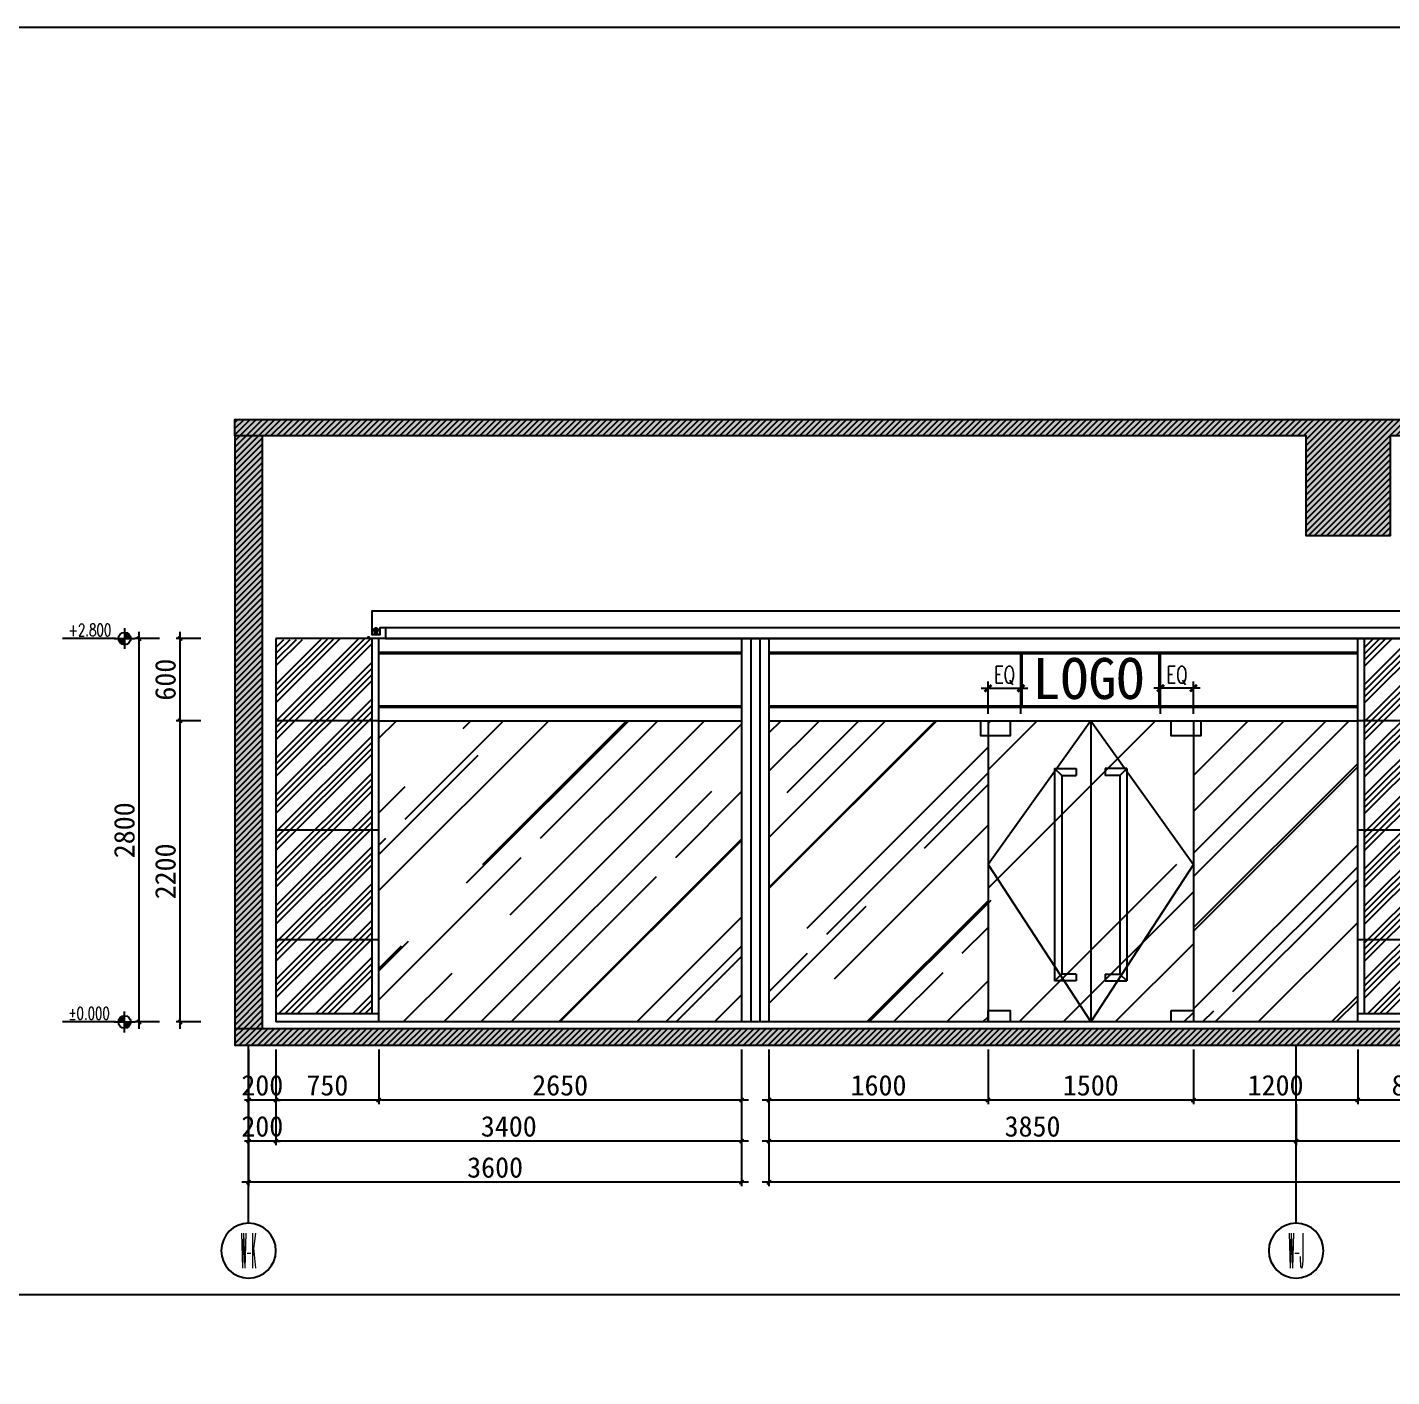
# Model space of a CAD drawing. Header units: millimetres. Extents: x 110215 to 630040, y -488650 to 141897.
# Drawn here: x 353544 to 363509, y 132042 to 141897 of the extents above; entities that cross this region are included whole.
import ezdxf
from ezdxf.enums import TextEntityAlignment as Align

# ---------------------------------------------------------------- set-up
doc = ezdxf.new("R2010")
doc.units = ezdxf.units.MM
doc.header["$LTSCALE"] = 1000
doc.layers.get('Defpoints').update_dxf_attribs({"color": 2})
for name, color, linetype in [('0-118标注', 2, 'Continuous'), ('0-140b立面看线', 3, 'Continuous'), ('0-140c立面材料填充', 250, 'Continuous'), ('0-140d立面材料分隔', 146, 'Continuous'), ('0-140立面图剖切线', 4, 'Continuous')]:
    doc.layers.add(name, color=color, linetype=linetype)
doc.styles.add('_TCH_AXIS', font='COMPLEX', dxfattribs={"bigfont": 'GBCBIG'})
doc.styles.add('COMPLEX', font='COMPLEX')
doc.styles.add('DIM_FONT', font='SIMPLEX', dxfattribs={"width": 0.7, "bigfont": 'GBCBIG'})
doc.styles.add('TXT', font='txt.shx', dxfattribs={"width": 0.7})
doc.styles.add('繁黑体', font='simhei.ttf')
doc.styles.add('黑体', font='simhei.ttf')
doc.dimstyles.new('50', dxfattribs={"dimscale": 50, "dimtxt": 3, "dimasz": 0.6, "dimexe": 0.6, "dimexo": 0.6, "dimtad": 1, "dimdec": 0, "dimdsep": 46, "dimtxsty": '黑体', "dimblk1": 'ARCHTICK', "dimblk2": 'ARCHTICK', "dimsah": 1, "dimcen": 0, "dimdle": 1, "dimclrd": 251, "dimclre": 251, "dimclrt": 2, "dimadec": 0, "dimazin": 0, "dimtfac": 1, "dimtdec": 0, "dimtix": 1, "dimtmove": 2, "dimatfit": 3, "dimldrblk": 'DOT', "dimfxl": 0, "dimtolj": 1, "dimtzin": 0, "dimarcsym": 0})
doc.dimstyles.new('副本 1-50', dxfattribs={"dimscale": 50, "dimtxt": 2.5, "dimasz": 1, "dimexe": 1, "dimexo": 1, "dimgap": 0.6, "dimtad": 1, "dimdec": 0, "dimrnd": 5, "dimzin": 0, "dimdsep": 46, "dimtxsty": 'TXT', "dimblk": 'ARCHTICK', "dimcen": 4, "dimdle": 1, "dimclrd": 3, "dimclre": 3, "dimclrt": 3, "dimadec": 0, "dimazin": 0, "dimtfac": 1, "dimtdec": 0, "dimtix": 1, "dimtmove": 2, "dimatfit": 3, "dimldrblk": 'ARCHTICK', "dimfxl": 0, "dimtolj": 1, "dimtzin": 0, "dimarcsym": 0})
pattern_1 = [(50, (-166071.82, -415.79), (182.18467, -15.939086), [19.05, -209.55]), (355, (-166071.82, -415.8), (-35.24342, 191.056845), [15.24, -167.640584]), (100.451445, (-166056.64, -417.12), (146.941247, 175.11775), [16.19001, -178.090245]), (46.1842, (-166071.82, -365), (271.07904, -42.04233), [28.575, -314.325]), (96.63556, (-166049.23, -368.5), (237.40413, 247.42612), [24.28502, -267.13561]), (351.18415, (-166071.82, -365), (237.40413, 247.42612), [22.85997, -251.45973]), (21, (-166046.42, -377.69), (151.61439, -102.2652), [19.05, -209.55]), (326, (-166046.42, -377.7), (61.80203, 184.187966), [15.24, -167.64]), (71.451445, (-166033.79, -386.21), (213.41642, 81.92277), [16.19001, -178.08994]), (37.5, (-166071.82, -415.79), (3.088603, 84.555039), [0, -165.608, 0, -170.18, 0, -168.275]), (7.5, (-166071.82, -415.79), (66.819663, 100.180575), [0, -97.028, 0, -161.798, 0, -64.135]), (327.5, (-166128.464, -415.79), (135.590595, -5.728744), [0, -63.5, 0, -198.12, 0, -262.89]), (317.5, (-166153.86, -415.79), (148.129181, 25.42649), [0, -82.55, 0, -131.572, 0, -186.69])]
pattern_2 = [(45, (-166071.822, -415.79), (-22.4506403, 22.4506403), [])]
pattern_3 = [(45, (355512.93, 221263.2), (509.117, 1357.645), [9000, -1200, 3000, -600]), (45, (355865.1, 222039.6), (-988.535, 140.007), [1800, -198, 3600, -450]), (45, (355364.44, 221835.93), (1921.9162, 2490.43), [4800, -840, 2400, -600])]

# ---------------------------------------------------------------- blocks, each defined once
blk = doc.blocks.new('_ArchTick')
at = {"color": 0, "linetype": 'ByBlock', "const_width": 0.4}
blk.add_lwpolyline([(-0.5, -0.5), (0.5, 0.5)], dxfattribs=at)
blk = doc.blocks.new('*D130')
at = {"color": 3, "lineweight": -2, "transparency": 16777216}
for p, q in [((2433331.1, 314144.9), (2433331.1, 314382.1)), ((2433571.1, 314144.9), (2433571.1, 314382.1)), ((2433621.1, 314332.1), (2433281.1, 314332.1))]:
    blk.add_line(p, q, dxfattribs=at)
at = {"layer": 'Defpoints', "color": 0, "transparency": 16777216}
for p in [(2433331.1, 314332.1), (2433331.1, 314094.9), (2433571.1, 314094.9)]:
    blk.add_point(p, dxfattribs=at)
at = {"color": 3, "lineweight": -2, "transparency": 16777216, "xscale": 50, "yscale": 50, "zscale": 50, "rotation": 180}
blk.add_blockref('_ArchTick', (2433331.1, 314332.1), dxfattribs=at)
at = {"color": 3, "lineweight": -2, "transparency": 16777216, "xscale": 50, "yscale": 50, "zscale": 50}
blk.add_blockref('_ArchTick', (2433571.1, 314332.1), dxfattribs=at)
at = {"color": 3, "transparency": 16777216, "insert": (2433451.1, 314424.6), "char_height": 125, "attachment_point": 5, "style": 'TXT'}
blk.add_mtext('\\A1;EQ', dxfattribs=at)
blk = doc.blocks.new('*D131')
at = {"color": 3, "lineweight": -2, "transparency": 16777216}
for p, q in [((2432071.1, 314144.9), (2432071.1, 314382.1)), ((2432311.1, 314144.9), (2432311.1, 314382.1)), ((2432021.1, 314332.1), (2432361.1, 314332.1))]:
    blk.add_line(p, q, dxfattribs=at)
at = {"layer": 'Defpoints', "color": 0, "transparency": 16777216}
for p in [(2432311.1, 314332.1), (2432071.1, 314094.9), (2432311.1, 314094.9)]:
    blk.add_point(p, dxfattribs=at)
at = {"color": 3, "lineweight": -2, "transparency": 16777216, "xscale": 50, "yscale": 50, "zscale": 50, "rotation": 180}
blk.add_blockref('_ArchTick', (2432071.1, 314332.1), dxfattribs=at)
at = {"color": 3, "lineweight": -2, "transparency": 16777216, "xscale": 50, "yscale": 50, "zscale": 50}
blk.add_blockref('_ArchTick', (2432311.1, 314332.1), dxfattribs=at)
at = {"color": 3, "transparency": 16777216, "insert": (2432191.1, 314424.6), "char_height": 125, "attachment_point": 5, "style": 'TXT'}
blk.add_mtext('\\A1;EQ', dxfattribs=at)
blk = doc.blocks.new('*D290')
at = {"color": 251, "lineweight": -2, "transparency": 16777216}
for p, q in [((363260.8, 134432.7), (363260.8, 134032.7)), ((364060.8, 134432.7), (364060.8, 134032.7)), ((364110.8, 134062.7), (363210.8, 134062.7))]:
    blk.add_line(p, q, dxfattribs=at)
at = {"layer": 'Defpoints', "color": 0, "transparency": 16777216}
for p in [(363260.8, 134462.7), (364060.8, 134462.7), (363260.8, 134062.7)]:
    blk.add_point(p, dxfattribs=at)
at = {"color": 251, "lineweight": -2, "transparency": 16777216, "xscale": 30, "yscale": 30, "zscale": 30, "rotation": 180}
blk.add_blockref('_ArchTick', (363260.8, 134062.7), dxfattribs=at)
at = {"color": 251, "lineweight": -2, "transparency": 16777216, "xscale": 30, "yscale": 30, "zscale": 30}
blk.add_blockref('_ArchTick', (364060.8, 134062.7), dxfattribs=at)
at = {"color": 2, "transparency": 16777216, "insert": (363660.8, 134169.8), "char_height": 150, "attachment_point": 5, "style": '黑体'}
blk.add_mtext('\\A1;800', dxfattribs=at)
blk = doc.blocks.new('_DOT')
at = {"color": 0, "linetype": 'ByBlock'}
blk.add_line((-0.5, 0), (-1, 0), dxfattribs=at)
at = {"color": 0, "linetype": 'ByBlock', "const_width": 0.5}
blk.add_lwpolyline([(-0.25, 0, 1), (0.25, 0, 1)], format="xyb", close=True, dxfattribs=at)
blk = doc.blocks.new('*D291')
at = {"color": 251, "lineweight": -2, "transparency": 16777216}
for p, q in [((362060.9, 134432.7), (362060.9, 134032.7)), ((363260.8, 134432.7), (363260.8, 134032.7)), ((363310.8, 134062.7), (362010.9, 134062.7))]:
    blk.add_line(p, q, dxfattribs=at)
at = {"layer": 'Defpoints', "color": 0, "transparency": 16777216}
for p in [(362060.9, 134462.7), (363260.8, 134462.7), (362060.9, 134062.7)]:
    blk.add_point(p, dxfattribs=at)
at = {"color": 251, "lineweight": -2, "transparency": 16777216, "xscale": 30, "yscale": 30, "zscale": 30, "rotation": 180}
blk.add_blockref('_ArchTick', (362060.9, 134062.7), dxfattribs=at)
at = {"color": 251, "lineweight": -2, "transparency": 16777216, "xscale": 30, "yscale": 30, "zscale": 30}
blk.add_blockref('_ArchTick', (363260.8, 134062.7), dxfattribs=at)
at = {"color": 2, "transparency": 16777216, "insert": (362660.8, 134169.8), "char_height": 150, "attachment_point": 5, "style": '黑体'}
blk.add_mtext('\\A1;1200', dxfattribs=at)
blk = doc.blocks.new('*D292')
at = {"color": 251, "lineweight": -2, "transparency": 16777216}
for p, q in [((360560.9, 134432.7), (360560.9, 134032.7)), ((362060.9, 134432.7), (362060.9, 134032.7)), ((362110.9, 134062.7), (360510.9, 134062.7))]:
    blk.add_line(p, q, dxfattribs=at)
at = {"layer": 'Defpoints', "color": 0, "transparency": 16777216}
for p in [(360560.9, 134462.7), (362060.9, 134462.7), (360560.9, 134062.7)]:
    blk.add_point(p, dxfattribs=at)
at = {"color": 251, "lineweight": -2, "transparency": 16777216, "xscale": 30, "yscale": 30, "zscale": 30, "rotation": 180}
blk.add_blockref('_ArchTick', (360560.9, 134062.7), dxfattribs=at)
at = {"color": 251, "lineweight": -2, "transparency": 16777216, "xscale": 30, "yscale": 30, "zscale": 30}
blk.add_blockref('_ArchTick', (362060.9, 134062.7), dxfattribs=at)
at = {"color": 2, "transparency": 16777216, "insert": (361310.9, 134169.8), "char_height": 150, "attachment_point": 5, "style": '黑体'}
blk.add_mtext('\\A1;1500', dxfattribs=at)
blk = doc.blocks.new('*D293')
at = {"color": 251, "lineweight": -2, "transparency": 16777216}
for p, q in [((358960.9, 134432.7), (358960.9, 134032.7)), ((360560.9, 134432.7), (360560.9, 134032.7)), ((360610.9, 134062.7), (358910.9, 134062.7))]:
    blk.add_line(p, q, dxfattribs=at)
at = {"layer": 'Defpoints', "color": 0, "transparency": 16777216}
for p in [(358960.9, 134462.7), (360560.9, 134462.7), (358960.9, 134062.7)]:
    blk.add_point(p, dxfattribs=at)
at = {"color": 251, "lineweight": -2, "transparency": 16777216, "xscale": 30, "yscale": 30, "zscale": 30, "rotation": 180}
blk.add_blockref('_ArchTick', (358960.9, 134062.7), dxfattribs=at)
at = {"color": 251, "lineweight": -2, "transparency": 16777216, "xscale": 30, "yscale": 30, "zscale": 30}
blk.add_blockref('_ArchTick', (360560.9, 134062.7), dxfattribs=at)
at = {"color": 2, "transparency": 16777216, "insert": (359760.9, 134169.8), "char_height": 150, "attachment_point": 5, "style": '黑体'}
blk.add_mtext('\\A1;1600', dxfattribs=at)
blk = doc.blocks.new('*D294')
at = {"color": 251, "lineweight": -2, "transparency": 16777216}
for p, q in [((356110.9, 134432.7), (356110.9, 134032.7)), ((358760.9, 134432.7), (358760.9, 134032.7)), ((358810.9, 134062.7), (356060.9, 134062.7))]:
    blk.add_line(p, q, dxfattribs=at)
at = {"layer": 'Defpoints', "color": 0, "transparency": 16777216}
for p in [(356110.9, 134462.7), (358760.9, 134462.7), (356110.9, 134062.7)]:
    blk.add_point(p, dxfattribs=at)
at = {"color": 251, "lineweight": -2, "transparency": 16777216, "xscale": 30, "yscale": 30, "zscale": 30, "rotation": 180}
blk.add_blockref('_ArchTick', (356110.9, 134062.7), dxfattribs=at)
at = {"color": 251, "lineweight": -2, "transparency": 16777216, "xscale": 30, "yscale": 30, "zscale": 30}
blk.add_blockref('_ArchTick', (358760.9, 134062.7), dxfattribs=at)
at = {"color": 2, "transparency": 16777216, "insert": (357435.9, 134169.8), "char_height": 150, "attachment_point": 5, "style": '黑体'}
blk.add_mtext('\\A1;2650', dxfattribs=at)
blk = doc.blocks.new('*D295')
at = {"color": 251, "lineweight": -2, "transparency": 16777216}
for p, q in [((355360.8, 134432.7), (355360.8, 134032.7)), ((356110.9, 134432.7), (356110.9, 134032.7)), ((356160.9, 134062.7), (355310.8, 134062.7))]:
    blk.add_line(p, q, dxfattribs=at)
at = {"layer": 'Defpoints', "color": 0, "transparency": 16777216}
for p in [(355360.8, 134462.7), (356110.9, 134462.7), (355360.8, 134062.7)]:
    blk.add_point(p, dxfattribs=at)
at = {"color": 251, "lineweight": -2, "transparency": 16777216, "xscale": 30, "yscale": 30, "zscale": 30, "rotation": 180}
blk.add_blockref('_ArchTick', (355360.8, 134062.7), dxfattribs=at)
at = {"color": 251, "lineweight": -2, "transparency": 16777216, "xscale": 30, "yscale": 30, "zscale": 30}
blk.add_blockref('_ArchTick', (356110.9, 134062.7), dxfattribs=at)
at = {"color": 2, "transparency": 16777216, "insert": (355735.8, 134169.8), "char_height": 150, "attachment_point": 5, "style": '黑体'}
blk.add_mtext('\\A1;750', dxfattribs=at)
blk = doc.blocks.new('*D280')
at = {"color": 251, "lineweight": -2, "transparency": 16777216}
for p, q in [((362810.8, 134032.7), (362810.8, 133732.7)), ((365610.8, 134032.7), (365610.8, 133732.7)), ((365660.8, 133762.7), (362760.8, 133762.7))]:
    blk.add_line(p, q, dxfattribs=at)
at = {"layer": 'Defpoints', "color": 0, "transparency": 16777216}
for p in [(362810.8, 134062.7), (365610.8, 134062.7), (362810.8, 133762.7)]:
    blk.add_point(p, dxfattribs=at)
at = {"color": 251, "lineweight": -2, "transparency": 16777216, "xscale": 30, "yscale": 30, "zscale": 30, "rotation": 180}
blk.add_blockref('_ArchTick', (362810.8, 133762.7), dxfattribs=at)
at = {"color": 251, "lineweight": -2, "transparency": 16777216, "xscale": 30, "yscale": 30, "zscale": 30}
blk.add_blockref('_ArchTick', (365610.8, 133762.7), dxfattribs=at)
at = {"color": 2, "transparency": 16777216, "insert": (364210.8, 133869.8), "char_height": 150, "attachment_point": 5, "style": '黑体'}
blk.add_mtext('\\A1;2800', dxfattribs=at)
blk = doc.blocks.new('*D281')
at = {"color": 251, "lineweight": -2, "transparency": 16777216}
for p, q in [((358960.9, 134032.7), (358960.9, 133732.7)), ((362810.8, 134032.7), (362810.8, 133732.7)), ((362860.8, 133762.7), (358910.9, 133762.7))]:
    blk.add_line(p, q, dxfattribs=at)
at = {"layer": 'Defpoints', "color": 0, "transparency": 16777216}
for p in [(358960.9, 134062.7), (362810.8, 134062.7), (358960.9, 133762.7)]:
    blk.add_point(p, dxfattribs=at)
at = {"color": 251, "lineweight": -2, "transparency": 16777216, "xscale": 30, "yscale": 30, "zscale": 30, "rotation": 180}
blk.add_blockref('_ArchTick', (358960.9, 133762.7), dxfattribs=at)
at = {"color": 251, "lineweight": -2, "transparency": 16777216, "xscale": 30, "yscale": 30, "zscale": 30}
blk.add_blockref('_ArchTick', (362810.8, 133762.7), dxfattribs=at)
at = {"color": 2, "transparency": 16777216, "insert": (360885.8, 133869.8), "char_height": 150, "attachment_point": 5, "style": '黑体'}
blk.add_mtext('\\A1;3850', dxfattribs=at)
blk = doc.blocks.new('*D282')
at = {"color": 251, "lineweight": -2, "transparency": 16777216}
for p, q in [((355360.8, 134032.7), (355360.8, 133732.7)), ((358760.9, 134032.7), (358760.9, 133732.7)), ((358810.9, 133762.7), (355310.8, 133762.7))]:
    blk.add_line(p, q, dxfattribs=at)
at = {"layer": 'Defpoints', "color": 0, "transparency": 16777216}
for p in [(355360.8, 134062.7), (358760.9, 134062.7), (355360.8, 133762.7)]:
    blk.add_point(p, dxfattribs=at)
at = {"color": 251, "lineweight": -2, "transparency": 16777216, "xscale": 30, "yscale": 30, "zscale": 30, "rotation": 180}
blk.add_blockref('_ArchTick', (355360.8, 133762.7), dxfattribs=at)
at = {"color": 251, "lineweight": -2, "transparency": 16777216, "xscale": 30, "yscale": 30, "zscale": 30}
blk.add_blockref('_ArchTick', (358760.9, 133762.7), dxfattribs=at)
at = {"color": 2, "transparency": 16777216, "insert": (357060.8, 133869.8), "char_height": 150, "attachment_point": 5, "style": '黑体'}
blk.add_mtext('\\A1;3400', dxfattribs=at)
blk = doc.blocks.new('*D283')
at = {"color": 251, "lineweight": -2, "transparency": 16777216}
for p, q in [((355160.8, 134432.7), (355160.8, 134032.7)), ((355360.8, 134432.7), (355360.8, 134032.7)), ((355160.8, 134062.7), (355130.8, 134062.7)), ((355360.8, 134062.7), (355160.8, 134062.7)), ((355360.8, 134062.7), (355390.8, 134062.7))]:
    blk.add_line(p, q, dxfattribs=at)
at = {"layer": 'Defpoints', "color": 0, "transparency": 16777216}
for p in [(355160.8, 134462.7), (355360.8, 134462.7), (355160.8, 134062.7)]:
    blk.add_point(p, dxfattribs=at)
at = {"color": 251, "lineweight": -2, "transparency": 16777216, "xscale": 30, "yscale": 30, "zscale": 30}
blk.add_blockref('_ArchTick', (355160.8, 134062.7), dxfattribs=at)
at = {"color": 251, "lineweight": -2, "transparency": 16777216, "xscale": 30, "yscale": 30, "zscale": 30, "rotation": 180}
blk.add_blockref('_ArchTick', (355360.8, 134062.7), dxfattribs=at)
at = {"color": 2, "transparency": 16777216, "insert": (355260.8, 134169.8), "char_height": 150, "attachment_point": 5, "style": '黑体'}
blk.add_mtext('\\A1;200', dxfattribs=at)
blk = doc.blocks.new('*D284')
at = {"color": 251, "lineweight": -2, "transparency": 16777216}
for p, q in [((355160.8, 134032.7), (355160.8, 133732.7)), ((355360.8, 134032.7), (355360.8, 133732.7)), ((355160.8, 133762.7), (355130.8, 133762.7)), ((355360.8, 133762.7), (355160.8, 133762.7)), ((355360.8, 133762.7), (355390.8, 133762.7))]:
    blk.add_line(p, q, dxfattribs=at)
at = {"layer": 'Defpoints', "color": 0, "transparency": 16777216}
for p in [(355160.8, 134062.7), (355360.8, 134062.7), (355160.8, 133762.7)]:
    blk.add_point(p, dxfattribs=at)
at = {"color": 251, "lineweight": -2, "transparency": 16777216, "xscale": 30, "yscale": 30, "zscale": 30}
blk.add_blockref('_ArchTick', (355160.8, 133762.7), dxfattribs=at)
at = {"color": 251, "lineweight": -2, "transparency": 16777216, "xscale": 30, "yscale": 30, "zscale": 30, "rotation": 180}
blk.add_blockref('_ArchTick', (355360.8, 133762.7), dxfattribs=at)
at = {"color": 2, "transparency": 16777216, "insert": (355260.8, 133869.8), "char_height": 150, "attachment_point": 5, "style": '黑体'}
blk.add_mtext('\\A1;200', dxfattribs=at)
blk = doc.blocks.new('*D285')
at = {"color": 251, "lineweight": -2, "transparency": 16777216}
for p, q in [((355160.8, 133732.7), (355160.8, 133432.7)), ((358760.9, 133732.7), (358760.9, 133432.7)), ((358810.9, 133462.7), (355110.8, 133462.7))]:
    blk.add_line(p, q, dxfattribs=at)
at = {"layer": 'Defpoints', "color": 0, "transparency": 16777216}
for p in [(355160.8, 133762.7), (358760.9, 133762.7), (355160.8, 133462.7)]:
    blk.add_point(p, dxfattribs=at)
at = {"color": 251, "lineweight": -2, "transparency": 16777216, "xscale": 30, "yscale": 30, "zscale": 30, "rotation": 180}
blk.add_blockref('_ArchTick', (355160.8, 133462.7), dxfattribs=at)
at = {"color": 251, "lineweight": -2, "transparency": 16777216, "xscale": 30, "yscale": 30, "zscale": 30}
blk.add_blockref('_ArchTick', (358760.9, 133462.7), dxfattribs=at)
at = {"color": 2, "transparency": 16777216, "insert": (356960.8, 133569.8), "char_height": 150, "attachment_point": 5, "style": '黑体'}
blk.add_mtext('\\A1;3600', dxfattribs=at)
blk = doc.blocks.new('*D286')
at = {"color": 251, "lineweight": -2, "transparency": 16777216}
for p, q in [((358960.9, 133732.7), (358960.9, 133432.7)), ((372943, 133732.7), (372943, 133432.7)), ((372993, 133462.7), (358910.9, 133462.7))]:
    blk.add_line(p, q, dxfattribs=at)
at = {"layer": 'Defpoints', "color": 0, "transparency": 16777216}
for p in [(358960.9, 133762.7), (372943, 133762.7), (358960.9, 133462.7)]:
    blk.add_point(p, dxfattribs=at)
at = {"color": 251, "lineweight": -2, "transparency": 16777216, "xscale": 30, "yscale": 30, "zscale": 30, "rotation": 180}
blk.add_blockref('_ArchTick', (358960.9, 133462.7), dxfattribs=at)
at = {"color": 251, "lineweight": -2, "transparency": 16777216, "xscale": 30, "yscale": 30, "zscale": 30}
blk.add_blockref('_ArchTick', (372943, 133462.7), dxfattribs=at)
at = {"color": 2, "transparency": 16777216, "insert": (365951.9, 133568.9), "char_height": 150, "attachment_point": 5, "style": '黑体'}
blk.add_mtext('\\A1;13982', dxfattribs=at)
blk = doc.blocks.new('_AXISO')
blk.add_circle((0, 0), 0.5)
at = {"style": 'COMPLEX', "width": 1.041667}
blk.add_attdef('A', text='', height=0.56, dxfattribs=at).set_placement((-0.25, -0.28), (0.25, -0.28), align=Align.FIT)
blk = doc.blocks.new('*D287')
at = {"color": 251, "lineweight": -2, "transparency": 16777216}
for p, q in [((354810.8, 136832.7), (354630.8, 136832.7)), ((354660.8, 134582.7), (354660.8, 136882.7)), ((354810.8, 134632.7), (354630.8, 134632.7))]:
    blk.add_line(p, q, dxfattribs=at)
at = {"layer": 'Defpoints', "color": 0, "transparency": 16777216}
for p in [(354660.8, 136832.7), (355060.8, 136832.7), (355060.8, 134632.7)]:
    blk.add_point(p, dxfattribs=at)
at = {"color": 251, "lineweight": -2, "transparency": 16777216, "xscale": 30, "yscale": 30, "zscale": 30}
for p, rotation in [((354660.8, 136832.7), 90), ((354660.8, 134632.7), 270)]:
    blk.add_blockref('_ArchTick', p, dxfattribs=dict(at, rotation=rotation))
at = {"color": 2, "transparency": 16777216, "insert": (354553.7, 135732.7), "char_height": 150, "attachment_point": 5, "rotation": 90, "style": '黑体'}
blk.add_mtext('\\A1;2200', dxfattribs=at)
blk = doc.blocks.new('*D288')
at = {"color": 251, "lineweight": -2, "transparency": 16777216}
for p, q in [((354810.8, 137432.7), (354630.8, 137432.7)), ((354660.8, 136782.7), (354660.8, 137482.7)), ((354810.8, 136832.7), (354630.8, 136832.7))]:
    blk.add_line(p, q, dxfattribs=at)
at = {"layer": 'Defpoints', "color": 0, "transparency": 16777216}
for p in [(354660.8, 137432.7), (355060.8, 137432.7), (355060.8, 136832.7)]:
    blk.add_point(p, dxfattribs=at)
at = {"color": 251, "lineweight": -2, "transparency": 16777216, "xscale": 30, "yscale": 30, "zscale": 30}
for p, rotation in [((354660.8, 137432.7), 90), ((354660.8, 136832.7), 270)]:
    blk.add_blockref('_ArchTick', p, dxfattribs=dict(at, rotation=rotation))
at = {"color": 2, "transparency": 16777216, "insert": (354553.7, 137132.7), "char_height": 150, "attachment_point": 5, "rotation": 90, "style": '黑体'}
blk.add_mtext('\\A1;600', dxfattribs=at)
blk = doc.blocks.new('*D289')
at = {"color": 251, "lineweight": -2, "transparency": 16777216}
for p, q in [((354510.8, 137432.7), (354330.8, 137432.7)), ((354360.8, 134582.7), (354360.8, 137482.7)), ((354510.8, 134632.7), (354330.8, 134632.7))]:
    blk.add_line(p, q, dxfattribs=at)
at = {"layer": 'Defpoints', "color": 0, "transparency": 16777216}
for p in [(354360.8, 137432.7), (354660.8, 137432.7), (354660.8, 134632.7)]:
    blk.add_point(p, dxfattribs=at)
at = {"color": 251, "lineweight": -2, "transparency": 16777216, "xscale": 30, "yscale": 30, "zscale": 30}
for p, rotation in [((354360.8, 137432.7), 90), ((354360.8, 134632.7), 270)]:
    blk.add_blockref('_ArchTick', p, dxfattribs=dict(at, rotation=rotation))
at = {"color": 2, "transparency": 16777216, "insert": (354253.7, 136032.7), "char_height": 150, "attachment_point": 5, "rotation": 90, "style": '黑体'}
blk.add_mtext('\\A1;2800', dxfattribs=at)
blk = doc.blocks.new('*U702')
at = {"extrusion": (0, 0, -1)}
for points in [[(0, 0), (1.5, 0, 0.414214), (0, 1.5)], [(0, 0), (-1.5, 0, 0.414214), (0, -1.5)]]:
    blk.add_hatch(color=256, dxfattribs=at).paths.add_polyline_path(points)
for p, q in [((-2.25, 0), (-15.09, 0)), ((-2.52, 0), (2.52, 0)), ((0, -2.52), (0, 2.52))]:
    blk.add_line(p, q)
blk.add_circle((0, 0), 1.5)
at = {"style": 'DIM_FONT', "width": 0.7, "flags": 8}
blk.add_attdef('%%P0.000', (-13.68, -0.59), '', height=3, dxfattribs=at)
blk = doc.blocks.new('*U703')
at = {"extrusion": (0, 0, -1)}
for points in [[(0, 0), (1.5, 0, -0.414214), (0, -1.5)], [(0, 0), (-1.5, 0, -0.414214), (0, 1.5)]]:
    blk.add_hatch(color=256, dxfattribs=at).paths.add_polyline_path(points)
for p, q in [((-2.25, 0), (-15.09, 0)), ((-2.52, 0), (2.52, 0)), ((0, 2.52), (0, -2.52))]:
    blk.add_line(p, q)
blk.add_circle((0, 0), 1.5)
at = {"style": 'DIM_FONT', "width": 0.7, "flags": 8}
blk.add_attdef('%%P0.000', (-13.68, 0.59), '', height=3, dxfattribs=at)
blk = doc.blocks.new('A$C087422EE')
for p, q in [((0, 28), (54, 28)), ((8, 72), (8, 63)), ((45, 72), (8, 72)), ((8, 63), (45, 63)), ((12, 63), (16, 45)), ((27, 0), (27, 54)), ((41, 63), (37, 45)), ((45, 63), (45, 72))]:
    blk.add_line(p, q)
blk.add_circle((27, 28), 20)
blk = doc.blocks.new('kjlkj')
at = {"layer": '0-140c立面材料填充'}
h = blk.add_hatch(dxfattribs=at)
h.set_pattern_fill('AR-RROOF', color=256, scale=50, angle=45, style=0)
h.set_pattern_definition([(45, (2419215.6, 311894.9), (1077.63, 2873.68), [19050, -2540, 6350, -1270]), (45, (2419961, 313538.3), (-2092.4, 296.35), [3810, -419.1, 7620, -952.5]), (45, (2418901.25, 313107.2), (4068.056, 5271.41), [10160, -1778, 5080, -1270])])
h.paths.add_polyline_path([(2433571.1, 314094.9), (2432071.1, 314094.9), (2432071.1, 311894.9), (2433571.1, 311894.9)])
at = {"color": 8}
for p, q in [((2432311.1, 314194.9), (2432311.1, 314594.9)), ((2432321.1, 314194.9), (2432321.1, 314594.9)), ((2433321.1, 314194.9), (2433321.1, 314594.9)), ((2433331.1, 314194.9), (2433331.1, 314594.9))]:
    blk.add_line(p, q, dxfattribs=at)
for points in [[(2432821.1, 314094.9), (2432071.1, 313044.9), (2432821.1, 311894.9)], [(2432821.1, 314094.9), (2433571.1, 313044.9), (2432821.1, 311894.9)]]:
    blk.add_lwpolyline(points, dxfattribs=at)
at = {"layer": '0-140d立面材料分隔'}
for p, q in [((2432071.1, 314094.9), (2432071.1, 311894.9)), ((2432821.1, 314094.9), (2432821.1, 311894.9)), ((2433571.1, 314094.9), (2433571.1, 311894.9))]:
    blk.add_line(p, q, dxfattribs=at)
at = {"layer": '0-140d立面材料分隔', "color": 1}
for p, q in [((2432609.7, 313694.9, -219.5), (2432556.9, 313744.9, -219.5)), ((2432556.9, 313744.9, -219.5), (2432556.9, 312194.9)), ((2432556.9, 313744.9, -219.5), (2432715.4, 313744.9, -219.5)), ((2432609.7, 313694.9, -219.5), (2432609.7, 312244.9)), ((2432609.7, 313694.9, -219.5), (2432715.4, 313694.9, -219.5)), ((2432715.4, 313744.9, -219.5), (2432715.4, 313694.9, -219.5)), ((2432926.8, 313744.9, -219.5), (2432926.8, 313694.9, -219.5)), ((2433085.4, 313744.9, -219.5), (2432926.8, 313744.9, -219.5)), ((2433032.5, 313694.9, -219.5), (2432926.8, 313694.9, -219.5)), ((2433032.5, 313694.9, -219.5), (2433085.4, 313744.9, -219.5)), ((2433032.5, 313694.9, -219.5), (2433032.5, 312244.9)), ((2433085.4, 313744.9, -219.5), (2433085.4, 312194.9)), ((2432609.7, 312244.9), (2432556.9, 312194.9)), ((2432715.4, 312194.9), (2432556.9, 312194.9)), ((2432715.4, 312244.9), (2432609.7, 312244.9)), ((2432715.4, 312244.9), (2432715.4, 312194.9)), ((2432926.8, 312244.9), (2433032.5, 312244.9)), ((2432926.8, 312244.9), (2432926.8, 312194.9)), ((2432926.8, 312194.9), (2433085.4, 312194.9)), ((2433032.5, 312244.9), (2433085.4, 312194.9))]:
    blk.add_line(p, q, dxfattribs=at)
for points in [[(2432018.3, 314094.9), (2432233.1, 314094.9), (2432233.1, 313984.9), (2432018.3, 313984.9)], [(2433409.2, 314094.9), (2433624, 314094.9), (2433624, 313984.9), (2433409.2, 313984.9)], [(2432071.1, 311978.2), (2432233.1, 311978.2), (2432233.1, 311894.9), (2432071.1, 311894.9)], [(2433409.2, 311978.2), (2433571.1, 311978.2), (2433571.1, 311894.9), (2433409.2, 311894.9)]]:
    blk.add_lwpolyline(points, close=True, dxfattribs=at)
at = {"color": 1, "style": '繁黑体'}
blk.add_text('LOGO', height=300, dxfattribs=at).set_placement((2432396, 314253.3, -219.5))
at = {"color": 8}
dim = blk.add_linear_dim(base=(2432311.1, 314332.1), p1=(2432071.1, 314094.9), p2=(2432311.1, 314094.9), text='EQ', dimstyle='副本 1-50', dxfattribs=at)
dim.commit()
dim.dimension.update_dxf_attribs({"geometry": '*D131', "text_midpoint": (2432191.1, 314424.6)})
dim = blk.add_linear_dim(base=(2433331.1, 314332.1), p1=(2433571.1, 314094.9), p2=(2433331.1, 314094.9), angle=180, text='EQ', dimstyle='副本 1-50', dxfattribs=at)
dim.commit()
dim.dimension.update_dxf_attribs({"geometry": '*D130', "text_midpoint": (2433451.1, 314424.6)})

msp = doc.modelspace()

# ---------------------------------------------------------------- hatches: boundary and pattern name
h = msp.add_hatch()
h.set_pattern_fill('ANSI31', color=250, scale=10)
h.set_pattern_definition(pattern_2)
h.paths.add_polyline_path([(372943, 139032.7), (372943, 138912.7), (371913.4, 138912.7), (371913.4, 138182.7), (371113.5, 138182.7), (371113.5, 138912.7), (363498.5, 138912.7), (363498.5, 138182.7), (362884.2, 138182.7), (362884.2, 138912.7), (355060.8, 138912.7), (355060.8, 139032.7)])
h.paths.add_polyline_path([(372943, 134582.7), (355060.8, 134582.7), (355060.8, 134462.7), (372943, 134462.7)])
h = msp.add_hatch()
h.set_pattern_fill('ANSI31', color=250, scale=10)
h.set_pattern_definition(pattern_2)
h.paths.add_polyline_path([(355260.8, 138912.7), (355060.8, 138912.7), (355060.8, 134582.7), (355260.8, 134582.7)])
h = msp.add_hatch()
h.set_pattern_fill('ANSI34', color=250, scale=10)
h.set_pattern_definition([(45, (4438.04, 9514.53), (-134.70384, 134.70384), []), (45, (4482.95, 9514.53), (-134.70384, 134.70384), []), (45, (4527.85, 9514.53), (-134.70384, 134.70384), []), (45, (4572.75, 9514.53), (-134.70384, 134.70384), [])])
h.paths.add_polyline_path([(355360.8, 134692.7), (355360.8, 137424.9), (356059.9, 137432.7), (356059.9, 134692.7)])
h = msp.add_hatch()
h.set_pattern_fill('ANSI34', color=250, scale=10)
h.set_pattern_definition([(45, (12388.95, 9514.53), (-134.70384, 134.70384), []), (45, (12433.85, 9514.53), (-134.70384, 134.70384), []), (45, (12478.75, 9514.53), (-134.70384, 134.70384), []), (45, (12523.65, 9514.53), (-134.70384, 134.70384), [])])
h.paths.add_polyline_path([(363310.8, 134692.7), (363310.8, 137432.7), (364010.8, 137432.7), (364010.8, 134692.7)])
at = {"layer": '0-140c立面材料填充'}
h = msp.add_hatch(dxfattribs=at)
h.set_pattern_fill('AR-CONC', color=256)
h.set_pattern_definition(pattern_1)
h.paths.add_polyline_path([(372943, 139032.7), (372943, 138912.7), (371913.4, 138912.7), (371913.4, 138182.7), (371113.5, 138182.7), (371113.5, 138912.7), (363498.5, 138912.7), (363498.5, 138182.7), (362884.2, 138182.7), (362884.2, 138912.7), (355060.8, 138912.7), (355060.8, 139032.7)])
h.paths.add_polyline_path([(372943, 134582.7), (355060.8, 134582.7), (355060.8, 134462.7), (372943, 134462.7)])
h = msp.add_hatch(dxfattribs=at)
h.set_pattern_fill('AR-CONC', color=256)
h.set_pattern_definition(pattern_1)
h.paths.add_polyline_path([(355260.8, 138912.7), (355060.8, 138912.7), (355060.8, 134582.7), (355260.8, 134582.7)])
h = msp.add_hatch(dxfattribs=at)
h.set_pattern_fill('AR-RROOF', color=256, scale=600, angle=45)
h.set_pattern_definition([(45, (358363.9, 221263.2), (509.117, 1357.645), [9000, -1200, 3000, -600]), (45, (358716, 222039.6), (-988.535, 140.007), [1800, -198, 3600, -450]), (45, (358215.4, 221835.93), (1921.9162, 2490.43), [4800, -840, 2400, -600])])
h.paths.add_polyline_path([(356109.9, 134632.7), (356109.9, 136832.7), (357657, 136832.7), (358760.9, 136832.7), (358760.9, 136669.2), (358760.9, 134632.7)])
h = msp.add_hatch(dxfattribs=at)
h.set_pattern_fill('AR-RROOF', color=256, scale=600, angle=45)
h.set_pattern_definition(pattern_3)
h.paths.add_polyline_path([(358960.9, 134632.7), (358960.9, 136832.7), (360508, 136832.7), (360508, 136722.7), (360560.9, 136722.7), (360560.9, 134632.7)])
h = msp.add_hatch(dxfattribs=at)
h.set_pattern_fill('AR-RROOF', color=256, scale=600, angle=45)
h.set_pattern_definition(pattern_3)
h.paths.add_polyline_path([(363260.8, 134632.7), (363260.8, 136832.7), (362113.7, 136832.7), (362113.7, 136722.7), (362060.9, 136722.7), (362060.9, 134632.7)])

# ---------------------------------------------------------------- linework, layer by layer
for p, q in [((355060.8, 138912.7), (355060.8, 134582.7)), ((355260.8, 138912.7), (355260.8, 134582.7)), ((376592.6, 132641.2), (350797.2, 132641.2))]:
    msp.add_line(p, q)
for points in [[(350797.2, 141896.8), (376592.6, 141896.8), (376592.6, 121785.6), (350797.2, 121785.6)], [(372943, 134582.7), (355060.8, 134582.7), (355060.8, 134462.7), (372943, 134462.7)]]:
    msp.add_lwpolyline(points, close=True)
msp.add_lwpolyline([(372943, 139032.7), (372943, 138912.7), (371913.4, 138912.7), (371913.4, 138182.7), (371113.5, 138182.7), (371113.5, 138912.7), (363498.5, 138912.7), (363498.5, 138182.7), (362884.2, 138182.7), (362884.2, 138912.7), (355060.8, 138912.7), (355060.8, 139032.7), (372943, 139032.7)])
at = {"layer": '0-118标注'}
for p, q in [((355160.8, 133162.7, 13.8), (355160.8, 134462.7)), ((362810.8, 133162.7, 13.8), (362810.8, 134462.7))]:
    msp.add_line(p, q, dxfattribs=at)
at = {"layer": '0-140b立面看线'}
for p, q in [((356160.8, 137512.7), (372944.7, 137512.7)), ((356160.8, 137432.7), (372943, 137432.7))]:
    msp.add_line(p, q, dxfattribs=at)
at = {"layer": '0-140c立面材料填充', "color": 251}
for p, q in [((356109.9, 136832.7), (355360.8, 136832.7)), ((364060.8, 136832.7), (363260.8, 136832.7)), ((356109.9, 136032.7), (355360.8, 136032.7)), ((364060.8, 136032.7), (363260.8, 136032.7)), ((356109.9, 135232.7), (355360.8, 135232.7)), ((364060.8, 135232.7), (363260.8, 135232.7))]:
    msp.add_line(p, q, dxfattribs=at)
at = {"layer": '0-140d立面材料分隔', "color": 8}
for p, q in [((356059.9, 137432.7), (356059.9, 134692.7)), ((363310.8, 134692.7), (363310.8, 137432.7))]:
    msp.add_line(p, q, dxfattribs=at)
at = {"layer": '0-140d立面材料分隔'}
for p, q in [((356109.9, 137432.7), (356109.9, 134632.7)), ((363260.8, 134632.7), (363260.8, 137432.7)), ((356109.9, 137332.7), (358760.9, 137332.7)), ((356109.9, 137322.7), (358760.9, 137322.7)), ((358960.9, 137332.7), (363260.8, 137332.7)), ((358960.9, 137322.7), (363260.8, 137322.7)), ((356109.9, 136942.7), (358760.9, 136942.7)), ((356109.9, 136932.7), (358760.9, 136932.7)), ((358960.9, 136942.7), (363260.8, 136942.7)), ((358960.9, 136932.7), (363260.8, 136932.7)), ((356109.9, 136832.7), (358760.9, 136832.7)), ((358960.9, 136832.7), (363260.8, 136832.7)), ((356109.9, 134692.7), (355360.8, 134692.7)), ((364061, 134692.7), (363260.8, 134692.7))]:
    msp.add_line(p, q, dxfattribs=at)
at = {"layer": '0-140立面图剖切线'}
for p, q in [((372943, 137432.7), (355360.8, 137432.7)), ((355360.8, 137432.7), (355360.8, 134632.7)), ((358760.9, 137432.7), (358760.9, 134632.7)), ((358827.5, 137432.7), (358827.5, 134632.7)), ((358894.2, 137432.7), (358894.2, 134632.7)), ((358960.9, 137432.7), (358960.9, 134632.7)), ((372943, 134632.7), (355360.8, 134632.7))]:
    msp.add_line(p, q, dxfattribs=at)
msp.add_lwpolyline([(372944.7, 137632.7), (356160.8, 137632.7), (356060.8, 137632.7), (356060.8, 137462.7), (356120.8, 137462.7), (356120.8, 137512.7), (356160.8, 137512.7), (356160.8, 137432.7), (356040.8, 137432.7), (356040.8, 137442.7), (356030.8, 137442.7), (356030.8, 137432.7), (355360.8, 137432.7)], dxfattribs=at)

# ---------------------------------------------------------------- block references
at = {"color": 1, "xscale": 0.75, "yscale": 0.75, "zscale": 0.75, "rotation": 180}
msp.add_blockref('A$C087422EE', (356110.6, 137516.7), dxfattribs=at)
at = {"color": 8}
msp.add_blockref('kjlkj', (-2071510.3, -177262.2), dxfattribs=at)
at = {"layer": '0-118标注'}
ref = msp.add_blockref('*U703', (354255.2, 137432.7), dxfattribs=dict(at, xscale=30, yscale=30, zscale=30))
ref.add_attrib('%%P0.000', '+2.800', (353844.6, 137450.4), dxfattribs={"layer": '0', "color": 7, "height": 90, "style": 'DIM_FONT', "width": 0.7, "flags": 8})
ref = msp.add_blockref('*U702', (354255.2, 134632.7), dxfattribs=dict(at, xscale=30, yscale=30, zscale=30))
ref.add_attrib('%%P0.000', '±0.000', (353844.6, 134650.4), dxfattribs={"layer": '0', "color": 7, "height": 90, "style": 'DIM_FONT', "width": 0.7, "flags": 8})
ref = msp.add_blockref('_AXISO', (355160.8, 132962.7, 13.8), dxfattribs=dict(at, xscale=-400, yscale=400, zscale=400))
ref.add_attrib('A', 'W-K', dxfattribs={"layer": '0', "height": 257.36, "style": '_TCH_AXIS', "width": 0.130435}).set_placement((355105.6, 132834, 13.8), (355215.9, 132834, 13.8), align=Align.FIT)
ref = msp.add_blockref('_AXISO', (362810.8, 132962.7, 13.8), dxfattribs=dict(at, xscale=-400, yscale=400, zscale=400))
ref.add_attrib('A', 'W-J', dxfattribs={"layer": '0', "height": 257.36, "style": '_TCH_AXIS', "width": 0.147541}).set_placement((362755.6, 132834, 13.8), (362865.9, 132834, 13.8), align=Align.FIT)

# ---------------------------------------------------------------- dimensions: what is measured, and where the dimension line sits
for base, p1, p2, picture, middle in [((354360.8, 137432.7), (354660.8, 134632.7), (354660.8, 137432.7), '*D289', (354253.7, 136032.7)), ((354660.8, 137432.7), (355060.8, 136832.7), (355060.8, 137432.7), '*D288', (354553.7, 137132.7)), ((354660.8, 136832.7), (355060.8, 134632.7), (355060.8, 136832.7), '*D287', (354553.7, 135732.7))]:
    dim = msp.add_linear_dim(base=base, p1=p1, p2=p2, angle=90, dimstyle='50')
    dim.commit()
    dim.dimension.update_dxf_attribs({"geometry": picture, "text_midpoint": middle})
for base, p1, p2, picture, middle in [((355160.8, 134062.7), (355360.8, 134462.7), (355160.8, 134462.7), '*D283', (355260.8, 134169.8)), ((355360.8, 134062.7), (356110.9, 134462.7), (355360.8, 134462.7), '*D295', (355735.8, 134169.8)), ((356110.9, 134062.7), (358760.9, 134462.7), (356110.9, 134462.7), '*D294', (357435.9, 134169.8)), ((358960.9, 134062.7), (360560.9, 134462.7), (358960.9, 134462.7), '*D293', (359760.9, 134169.8)), ((360560.9, 134062.7), (362060.9, 134462.7), (360560.9, 134462.7), '*D292', (361310.9, 134169.8)), ((362060.9, 134062.7), (363260.8, 134462.7), (362060.9, 134462.7), '*D291', (362660.8, 134169.8)), ((363260.8, 134062.7), (364060.8, 134462.7), (363260.8, 134462.7), '*D290', (363660.8, 134169.8)), ((355160.8, 133762.7), (355360.8, 134062.7), (355160.8, 134062.7), '*D284', (355260.8, 133869.8)), ((355360.8, 133762.7), (358760.9, 134062.7), (355360.8, 134062.7), '*D282', (357060.8, 133869.8)), ((358960.9, 133762.7), (362810.8, 134062.7), (358960.9, 134062.7), '*D281', (360885.8, 133869.8)), ((362810.8, 133762.7), (365610.8, 134062.7), (362810.8, 134062.7), '*D280', (364210.8, 133869.8)), ((355160.8, 133462.7), (358760.9, 133762.7), (355160.8, 133762.7), '*D285', (356960.8, 133569.8)), ((358960.9, 133462.7), (372943, 133762.7), (358960.9, 133762.7), '*D286', (365951.9, 133568.9))]:
    dim = msp.add_linear_dim(base=base, p1=p1, p2=p2, angle=180, dimstyle='50', override={"dimfxl": 10, "dimarcsym": 1})
    dim.commit()
    dim.dimension.update_dxf_attribs({"geometry": picture, "text_midpoint": middle})

doc.saveas('drawing.dxf')
